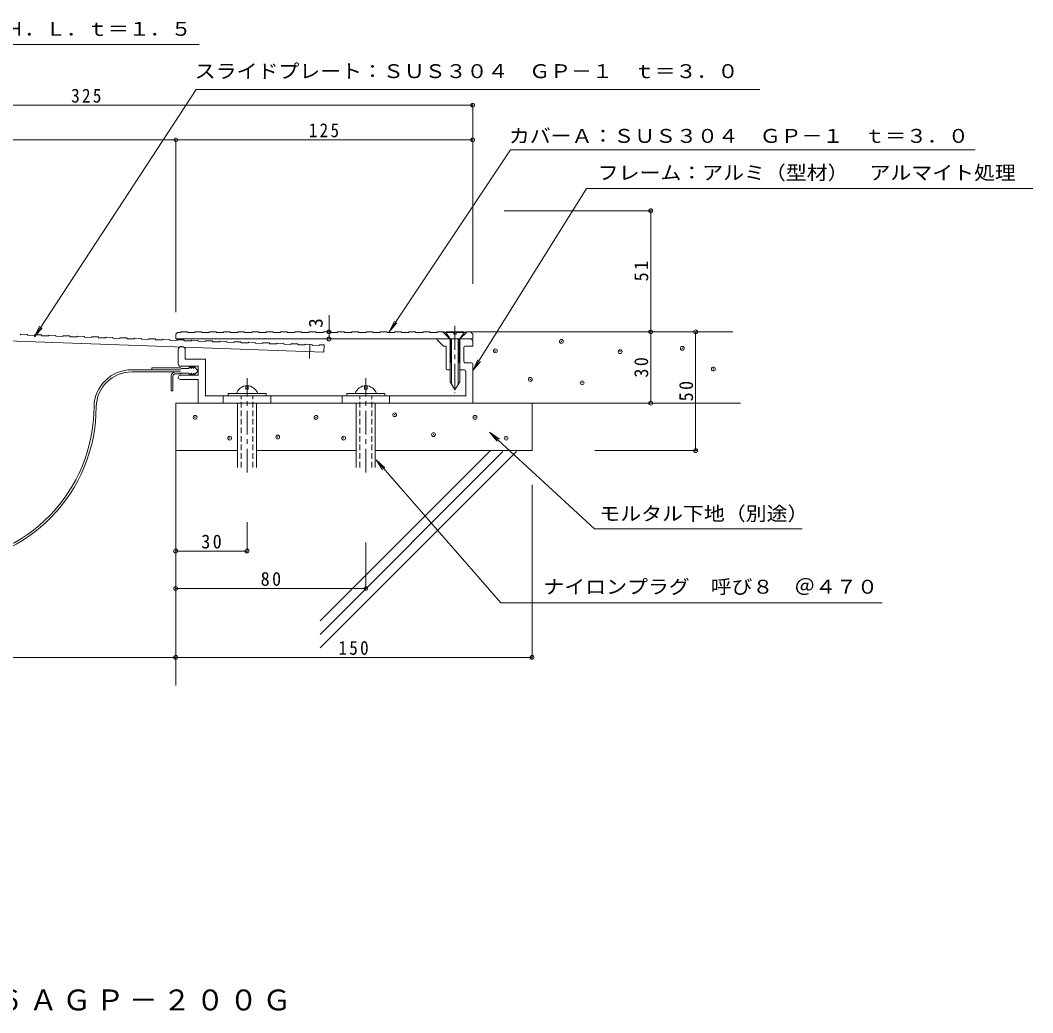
# Model space of a CAD drawing. Units: millimetres, scale not verified. Extents: x -363 to 389, y -268 to 168.
# Drawn here: x -37.3 to 388.8, y -268.2 to 149.5 of the extents above; entities that cross this region are included whole.
import ezdxf
from ezdxf.enums import TextEntityAlignment as Align

# ---------------------------------------------------------------- set-up
doc = ezdxf.new("R2010")
doc.units = ezdxf.units.MM
doc.header["$LTSCALE"] = 2
doc.header["$PDMODE"] = 32
doc.header["$PDSIZE"] = 1.6
doc.linetypes.add('CHAIN1', pattern=[8, 5, -1, 1, -1])
doc.linetypes.add('DASHED1', pattern=[1.8, 1.2, -0.6])
for name, color, linetype, lineweight in [('D-0', 3, 'Continuous', 9), ('D-1', 2, 'Continuous', 9), ('D-2', 3, 'Continuous', 9), ('D-3', 6, 'Continuous', 5), ('D-4', 7, 'Continuous', 9), ('D-5', 7, 'Continuous', 9)]:
    doc.layers.add(name, color=color, linetype=linetype, lineweight=lineweight)
doc.styles.add('ＭＳ ゴシック', font='')
doc.styles.get('ＭＳ ゴシック').set_extended_font_data('MS Gothic')

msp = doc.modelspace()

# ---------------------------------------------------------------- linework, layer by layer
at = {"layer": 'D-0'}
for p, q in [((28.15, 17.35), (28.851, 18.05)), ((28.15, 15.35), (28.15, 17.35)), ((143.55, 15.35), (140.55, 18.35)), ((147.75, 15.35), (150.75, 18.35)), ((153.15, 17.363), (152.15, 18.363)), ((153.15, 17.363), (153.15, 15.363)), ((-71.898, 15.543), (90.498, 9.872)), ((153.15, 15.35), (28.15, 15.35)), ((90.603, 12.87), (90.498, 9.872))]:
    msp.add_line(p, q, dxfattribs=at)
at = {"layer": 'D-0', "linetype": 'CHAIN1'}
msp.add_line((84.607, 13.079), (84.398, 7.083), dxfattribs=at)
at = {"layer": 'D-1'}
for p, q in [((141.8, 18.35), (144.349, 18.35)), ((141.8, 18.05), (145.15, 18.05)), ((149.5, 18.363), (146.15, 18.363)), ((146.15, 18.05), (149.5, 18.05)), ((147.65, 15.35), (149.5, 18.05)), ((149.5, 18.35), (149.5, 18.05)), ((138.15, 15.363), (138.15, 15.063)), ((138.15, 15.063), (140.85, 12.363)), ((143.9, 15.17), (143.45, 14.91)), ((143.45, 14.91), (143.9, 14.65)), ((143.65, 15.35), (143.643, -2.65)), ((143.9, 15.35), (143.9, 15.17)), ((144.25, 15.35), (144.243, -3.688)), ((147.05, 15.35), (147.043, -3.69)), ((147.4, 15.35), (147.4, 15.17)), ((147.4, 15.17), (147.85, 14.91)), ((147.85, 14.91), (147.4, 14.65)), ((147.65, 15.35), (147.643, -2.65)), ((152.443, 15.363), (153.15, 14.656)), ((153.15, 14.656), (153.15, 12.363)), ((29.155, 4.85), (29.155, 10.739)), ((32.155, 10.739), (32.155, 6.85)), ((140.85, 12.363), (141.95, 12.363)), ((141.95, 2.863), (141.95, 12.363)), ((149.35, 5.882), (149.35, 11.863)), ((149.85, 12.363), (153.15, 12.363)), ((32.093, 6.851), (40.593, 6.851)), ((32.155, 6.85), (40.656, 6.85)), ((40.656, 6.85), (40.656, -8.65)), ((149.85, 5.382), (152.65, 5.382)), ((153.151, 4.882), (153.151, -11.65)), ((30.003, 0.113), (37.633, 0.113)), ((30.025, 0.1), (37.655, 0.1)), ((37.633, 3.863), (30.133, 3.863)), ((37.628, 0.113), (37.628, 3.863)), ((143.645, 2.363), (142.45, 2.363)), ((149.65, 2.363), (147.645, 2.363)), ((150.155, -8.65), (150.155, 1.863)), ((37.628, -1.637), (29.972, -1.637)), ((37.628, -11.637), (37.628, -1.638)), ((143.643, -2.65), (145.643, -6.114)), ((147.643, -2.65), (145.643, -6.114)), ((50.128, -7.637), (66.128, -7.637)), ((50.128, -8.637), (50.128, -7.637)), ((57.627, -5.838), (57.627, -4.364)), ((58.628, -5.838), (57.627, -5.838)), ((58.628, -5.838), (58.628, -4.364)), ((66.128, -7.637), (66.128, -8.637)), ((100.128, -7.637), (116.128, -7.637)), ((100.128, -8.637), (100.128, -7.637)), ((107.628, -5.838), (107.628, -4.364)), ((108.628, -5.838), (107.628, -5.838)), ((108.628, -5.838), (108.628, -4.364)), ((116.128, -7.637), (116.128, -8.637)), ((40.633, -8.637), (150.155, -8.637)), ((48.128, -11.638), (48.128, -8.637)), ((54.128, -38.709), (54.128, -11.638)), ((62.128, -38.709), (62.128, -11.638)), ((68.127, -11.638), (68.127, -8.637)), ((98.128, -11.638), (98.128, -8.637)), ((104.128, -38.709), (104.128, -11.638)), ((112.128, -38.709), (112.128, -11.638)), ((118.128, -11.638), (118.128, -8.637))]:
    msp.add_line(p, q, dxfattribs=at)
at = {"layer": 'D-1', "linetype": 'CHAIN1'}
for p, q in [((145.65, 20.846), (145.65, 3.445)), ((145.65, 20.833), (145.65, 3.432)), ((145.65, 20.833), (145.65, -7.473)), ((58.128, -40.825), (58.128, -1.141)), ((108.128, -40.825), (108.128, -1.141))]:
    msp.add_line(p, q, dxfattribs=at)
at = {"layer": 'D-1', "linetype": 'DASHED1'}
for p, q in [((55.628, -38.709), (55.628, -8.637)), ((60.628, -38.709), (60.628, -8.637)), ((105.628, -38.709), (105.628, -8.637)), ((110.628, -38.709), (110.628, -8.637))]:
    msp.add_line(p, q, dxfattribs=at)
at = {"layer": 'D-1'}
for points in [[(141.8, 18.35), (141.8, 18.05), (143.65, 15.35)], [(146.15, 18.35), (146.15, 17.35), (145.15, 17.35), (145.15, 18.35)], [(143.9, 14.65), (143.9, 14.47), (143.45, 14.21), (143.9, 13.95), (143.9, 13.77), (143.45, 13.51), (143.9, 13.25), (143.9, 13.07), (143.45, 12.81), (143.9, 12.55), (143.9, 12.37), (143.45, 12.11), (143.9, 11.85), (143.9, 11.67), (143.45, 11.41), (143.9, 11.15), (143.9, 10.97), (143.45, 10.71), (143.9, 10.45), (143.9, 10.27), (143.45, 10.01), (143.9, 9.75), (143.9, 9.57), (143.45, 9.31), (143.9, 9.05), (143.9, 8.87), (143.45, 8.61), (143.9, 8.35), (143.9, 8.17), (143.45, 7.91), (143.9, 7.65), (143.9, 7.47), (143.45, 7.21), (143.9, 6.95), (143.9, 6.77), (143.45, 6.51), (143.9, 6.25), (143.9, 6.07), (143.45, 5.81), (143.9, 5.55)], [(147.4, 14.65), (147.4, 14.47), (147.85, 14.21), (147.4, 13.95), (147.4, 13.77), (147.85, 13.51), (147.4, 13.25), (147.4, 13.07), (147.85, 12.81), (147.4, 12.55), (147.4, 12.37), (147.85, 12.11), (147.4, 11.85), (147.4, 11.67), (147.85, 11.41), (147.4, 11.15), (147.4, 10.97), (147.85, 10.71), (147.4, 10.45), (147.4, 10.27), (147.85, 10.01), (147.4, 9.75), (147.4, 9.57), (147.85, 9.31), (147.4, 9.05), (147.4, 8.87), (147.85, 8.61), (147.4, 8.35), (147.4, 8.17), (147.85, 7.91), (147.4, 7.65), (147.4, 7.47), (147.85, 7.21), (147.4, 6.95), (147.4, 6.77), (147.85, 6.51), (147.4, 6.25), (147.4, 6.07), (147.85, 5.81), (147.4, 5.55)], [(143.9, 5.55), (143.9, 5.37), (143.866, 5.35)], [(147.4, 5.55), (147.4, 5.37), (147.434, 5.35)]]:
    msp.add_lwpolyline(points, dxfattribs=at)
for centre, radius, start, end in [((30.656, 10.739), 1.5, 0.00002, 177.39113), ((149.85, 11.863), 0.5, 90, 180), ((30.156, 4.85), 1, 180, 270), ((149.85, 5.882), 0.5, 180, 270), ((152.65, 4.882), 0.5, 0, 90), ((30.025, -0.775), 0.875, 90, 270), ((142.45, 2.863), 0.5, 180, 270), ((149.65, 1.863), 0.5, 0, 90), ((58.128, -9.055), 4.718, 17.49231, 162.50768), ((108.128, -9.055), 4.718, 17.49231, 162.50768)]:
    msp.add_arc(centre, radius, start, end, dxfattribs=at)
at = {"layer": 'D-2'}
for p, q in [((-37.12, 17.33), (-34.521, 17.239)), ((-31.123, 17.121), (-28.525, 17.03)), ((28.851, 18.05), (30.149, 18.05)), ((30.149, 18.15), (30.149, 18.05)), ((30.349, 18.35), (32.949, 18.35)), ((33.149, 18.15), (33.149, 18.05)), ((33.149, 18.05), (36.149, 18.05)), ((36.149, 18.15), (36.149, 18.05)), ((36.349, 18.35), (38.949, 18.35)), ((39.149, 18.15), (39.149, 18.05)), ((39.149, 18.05), (42.149, 18.05)), ((42.149, 18.15), (42.149, 18.05)), ((42.349, 18.35), (44.949, 18.35)), ((45.149, 18.15), (45.149, 18.05)), ((45.149, 18.05), (48.149, 18.05)), ((48.149, 18.15), (48.149, 18.05)), ((48.349, 18.35), (50.949, 18.35)), ((51.149, 18.15), (51.149, 18.05)), ((51.149, 18.05), (54.149, 18.05)), ((54.149, 18.15), (54.149, 18.05)), ((54.349, 18.35), (56.949, 18.35)), ((57.149, 18.15), (57.149, 18.05)), ((57.149, 18.05), (60.149, 18.05)), ((60.149, 18.15), (60.149, 18.05)), ((60.349, 18.35), (62.949, 18.35)), ((63.149, 18.15), (63.149, 18.05)), ((63.149, 18.05), (66.149, 18.05)), ((66.149, 18.15), (66.149, 18.05)), ((66.349, 18.35), (68.949, 18.35)), ((69.149, 18.15), (69.149, 18.05)), ((69.149, 18.05), (72.149, 18.05)), ((72.149, 18.15), (72.149, 18.05)), ((72.349, 18.35), (74.949, 18.35)), ((75.149, 18.15), (75.149, 18.05)), ((75.149, 18.05), (78.149, 18.05)), ((78.149, 18.15), (78.149, 18.05)), ((78.349, 18.35), (80.949, 18.35)), ((81.149, 18.15), (81.149, 18.05)), ((81.149, 18.05), (84.149, 18.05)), ((84.149, 18.15), (84.149, 18.05)), ((84.349, 18.35), (86.949, 18.35)), ((87.149, 18.15), (87.149, 18.05)), ((87.149, 18.05), (90.149, 18.05)), ((90.149, 18.15), (90.149, 18.05)), ((90.349, 18.35), (92.949, 18.35)), ((93.149, 18.15), (93.149, 18.05)), ((93.149, 18.05), (96.149, 18.05)), ((96.149, 18.15), (96.149, 18.05)), ((96.349, 18.35), (98.949, 18.35)), ((99.149, 18.15), (99.149, 18.05)), ((99.149, 18.05), (102.149, 18.05)), ((102.149, 18.15), (102.149, 18.05)), ((102.349, 18.35), (104.949, 18.35)), ((105.149, 18.15), (105.149, 18.05)), ((105.149, 18.05), (108.149, 18.05)), ((108.149, 18.15), (108.149, 18.05)), ((108.349, 18.35), (110.949, 18.35)), ((111.149, 18.15), (111.149, 18.05)), ((111.149, 18.05), (114.149, 18.05)), ((114.149, 18.15), (114.149, 18.05)), ((114.349, 18.35), (116.949, 18.35)), ((117.149, 18.15), (117.149, 18.05)), ((117.149, 18.05), (120.149, 18.05)), ((120.149, 18.15), (120.149, 18.05)), ((120.349, 18.35), (122.949, 18.35)), ((123.149, 18.15), (123.149, 18.05)), ((123.149, 18.05), (126.149, 18.05)), ((126.149, 18.15), (126.149, 18.05)), ((126.349, 18.35), (128.949, 18.35)), ((129.149, 18.15), (129.149, 18.05)), ((129.149, 18.05), (132.149, 18.05)), ((132.149, 18.15), (132.149, 18.05)), ((132.349, 18.35), (134.949, 18.35)), ((135.149, 18.15), (135.149, 18.05)), ((135.149, 18.05), (138.149, 18.05)), ((138.149, 18.15), (138.149, 18.05)), ((138.349, 18.35), (140.949, 18.35)), ((141.149, 18.15), (141.149, 18.05)), ((141.149, 18.05), (144.149, 18.05)), ((144.149, 18.15), (144.149, 18.05)), ((144.349, 18.35), (146.949, 18.35)), ((150.149, 18.15), (150.149, 18.05)), ((150.349, 18.35), (152.15, 18.35)), ((-34.328, 17.032), (-34.332, 16.932)), ((-34.332, 16.932), (-31.334, 16.828)), ((-31.33, 16.928), (-31.334, 16.828)), ((-28.332, 16.823), (-28.335, 16.723)), ((-28.335, 16.723), (-25.337, 16.618)), ((-25.334, 16.718), (-25.337, 16.618)), ((-25.127, 16.911), (-22.528, 16.82)), ((-22.336, 16.614), (-22.339, 16.514)), ((-22.339, 16.514), (-19.341, 16.409)), ((-19.337, 16.509), (-19.341, 16.409)), ((-19.13, 16.702), (-16.532, 16.611)), ((-16.339, 16.404), (-16.343, 16.304)), ((-16.343, 16.304), (-13.344, 16.2)), ((-13.341, 16.3), (-13.344, 16.2)), ((-13.134, 16.492), (-10.536, 16.402)), ((-10.343, 16.195), (-10.346, 16.095)), ((-10.346, 16.095), (-7.348, 15.99)), ((-7.345, 16.09), (-7.348, 15.99)), ((-7.138, 16.283), (-4.539, 16.192)), ((-4.346, 15.985), (-4.35, 15.886)), ((-4.35, 15.886), (-1.352, 15.781)), ((-1.348, 15.881), (-1.352, 15.781)), ((-1.141, 16.074), (1.457, 15.983)), ((1.65, 15.776), (1.646, 15.676)), ((1.646, 15.676), (4.645, 15.571)), ((4.648, 15.671), (4.645, 15.571)), ((4.855, 15.864), (7.453, 15.774)), ((7.646, 15.567), (7.643, 15.467)), ((7.643, 15.467), (10.641, 15.362)), ((10.644, 15.462), (10.641, 15.362)), ((10.851, 15.655), (13.45, 15.564)), ((13.643, 15.357), (13.639, 15.257)), ((13.639, 15.257), (16.637, 15.153)), ((16.641, 15.253), (16.637, 15.153)), ((16.848, 15.445), (19.446, 15.355)), ((19.639, 15.148), (19.635, 15.048)), ((19.635, 15.048), (22.634, 14.943)), ((22.637, 15.043), (22.634, 14.943)), ((22.844, 15.236), (25.442, 15.145)), ((25.635, 14.939), (25.632, 14.839)), ((25.632, 14.839), (28.63, 14.734)), ((28.633, 14.834), (28.63, 14.734)), ((28.84, 15.027), (31.439, 14.936)), ((31.632, 14.729), (31.628, 14.629)), ((31.628, 14.629), (34.626, 14.524)), ((34.63, 14.624), (34.626, 14.524)), ((34.837, 14.817), (37.435, 14.727)), ((37.628, 14.52), (37.624, 14.42)), ((37.624, 14.42), (40.623, 14.315)), ((40.626, 14.415), (40.623, 14.315)), ((40.833, 14.608), (43.431, 14.517)), ((43.624, 14.31), (43.621, 14.21)), ((43.621, 14.21), (46.619, 14.106)), ((46.622, 14.206), (46.619, 14.106)), ((46.829, 14.399), (49.428, 14.308)), ((49.621, 14.101), (49.617, 14.001)), ((49.617, 14.001), (52.615, 13.896)), ((52.619, 13.996), (52.615, 13.896)), ((52.826, 14.189), (55.424, 14.098)), ((55.617, 13.892), (55.613, 13.792)), ((55.613, 13.792), (58.612, 13.687)), ((58.615, 13.787), (58.612, 13.687)), ((58.822, 13.98), (61.42, 13.889)), ((61.613, 13.682), (61.61, 13.582)), ((61.61, 13.582), (64.608, 13.478)), ((64.611, 13.577), (64.608, 13.478)), ((64.818, 13.77), (67.417, 13.68)), ((67.61, 13.473), (67.606, 13.373)), ((67.606, 13.373), (70.604, 13.268)), ((70.608, 13.368), (70.604, 13.268)), ((70.815, 13.561), (73.413, 13.47)), ((73.606, 13.263), (73.603, 13.163)), ((73.603, 13.163), (76.601, 13.059)), ((76.604, 13.159), (76.601, 13.059)), ((76.811, 13.352), (79.409, 13.261)), ((79.602, 13.054), (79.599, 12.954)), ((79.599, 12.954), (82.597, 12.849)), ((82.601, 12.949), (82.597, 12.849)), ((82.807, 13.142), (85.406, 13.051)), ((88.804, 12.933), (90.603, 12.87)), ((88.597, 12.74), (88.593, 12.64))]:
    msp.add_line(p, q, dxfattribs=at)
at = {"layer": 'D-2', "color": 4}
for p, q in [((30.156, 2.425), (9.625, 2.425)), ((30.156, 1.525), (9.625, 1.525)), ((18.029, 2.425), (18.029, 3.22)), ((30.156, 3.22), (18.029, 3.22)), ((30.156, 0.725), (28.155, 0.725)), ((33.781, 2.97), (30.405, 2.97)), ((33.781, 0.98), (30.405, 0.98)), ((33.718, 0.981), (30.718, 0.981)), ((34.727, 3.862), (34.727, 2.982)), ((26.156, -6.475), (26.156, -0.475)), ((26.955, -6.475), (26.955, -0.475)), ((26.955, -6.475), (26.156, -6.475))]:
    msp.add_line(p, q, dxfattribs=at)
at = {"layer": 'D-2'}
for points in [[(147.149, 18.15), (147.149, 18.05), (150.149, 18.05)], [(85.599, 12.845), (85.595, 12.745), (88.593, 12.64)]]:
    msp.add_lwpolyline(points, dxfattribs=at)
at = {"layer": 'D-2', "color": 4}
for points in [[(35.718, 3.851), (35.718, 2.971), (34.718, 3.851), (34.718, 2.971), (33.718, 3.851), (33.718, 2.971)], [(35.718, 0.101), (35.718, 0.981), (34.718, 0.101), (34.718, 0.981), (33.718, 0.101), (33.718, 0.981)], [(35.718, 3.851), (37.593, 1.976), (35.718, 0.101)]]:
    msp.add_lwpolyline(points, dxfattribs=at)
at = {"layer": 'D-2'}
for centre, start, end in [((-37.126, 17.13), 88.00005, 178.00005), ((-34.528, 17.039), 358.00005, 88.00005), ((-31.13, 16.921), 88.00005, 178.00005), ((30.349, 18.15), 90, 180), ((32.949, 18.15), 0, 90), ((36.349, 18.15), 90, 180), ((38.949, 18.15), 0, 90), ((42.349, 18.15), 90, 180), ((44.949, 18.15), 0, 90), ((48.349, 18.15), 90, 180), ((50.949, 18.15), 0, 90), ((54.349, 18.15), 90, 180), ((56.949, 18.15), 0, 90), ((60.349, 18.15), 90, 180), ((62.949, 18.15), 0, 90), ((66.349, 18.15), 90, 180), ((68.949, 18.15), 0, 90), ((72.349, 18.15), 90, 180), ((74.949, 18.15), 0, 90), ((78.349, 18.15), 90, 180), ((80.949, 18.15), 0, 90), ((84.349, 18.15), 90, 180), ((86.949, 18.15), 0, 90), ((90.349, 18.15), 90, 180), ((92.949, 18.15), 0, 90), ((96.349, 18.15), 90, 180), ((98.949, 18.15), 0, 90), ((102.349, 18.15), 90, 180), ((104.949, 18.15), 0, 90), ((108.349, 18.15), 90, 180), ((110.949, 18.15), 0, 90), ((114.349, 18.15), 90, 180), ((116.949, 18.15), 0, 90), ((120.349, 18.15), 90, 180), ((122.949, 18.15), 0, 90), ((126.349, 18.15), 90, 180), ((128.949, 18.15), 0, 90), ((132.349, 18.15), 90, 180), ((134.949, 18.15), 0, 90), ((138.349, 18.15), 90, 180), ((140.949, 18.15), 0, 90), ((144.349, 18.15), 90, 180), ((146.949, 18.15), 0, 90), ((150.349, 18.15), 90, 180), ((-28.532, 16.83), 358.00005, 88.00005), ((-25.134, 16.711), 88.00005, 178.00005), ((-22.535, 16.621), 358.00005, 88.00005), ((-19.137, 16.502), 88.00005, 178.00005), ((-16.539, 16.411), 358.00005, 88.00005), ((-13.141, 16.293), 88.00005, 178.00005), ((-10.543, 16.202), 358.00005, 88.00005), ((-7.145, 16.083), 88.00005, 178.00005), ((-4.546, 15.992), 358.00005, 88.00005), ((-1.148, 15.874), 88.00005, 178.00005), ((1.45, 15.783), 358.00005, 88.00005), ((4.848, 15.664), 88.00005, 178.00005), ((7.446, 15.574), 358.00005, 88.00005), ((10.844, 15.455), 88.00005, 178.00005), ((13.443, 15.364), 358.00005, 88.00005), ((16.841, 15.246), 88.00005, 178.00005), ((19.439, 15.155), 358.00005, 88.00005), ((22.837, 15.036), 88.00005, 178.00005), ((25.435, 14.946), 358.00005, 88.00005), ((28.833, 14.827), 88.00005, 178.00005), ((31.432, 14.736), 358.00005, 88.00005), ((34.83, 14.617), 88.00005, 178.00005), ((37.428, 14.527), 358.00005, 88.00005), ((40.826, 14.408), 88.00005, 178.00005), ((43.424, 14.317), 358.00005, 88.00005), ((46.822, 14.199), 88.00005, 178.00005), ((49.421, 14.108), 358.00005, 88.00005), ((52.819, 13.989), 88.00005, 178.00005), ((55.417, 13.899), 358.00005, 88.00005), ((58.815, 13.78), 88.00005, 178.00005), ((61.413, 13.689), 358.00005, 88.00005), ((64.811, 13.571), 88.00005, 178.00005), ((67.41, 13.48), 358.00005, 88.00005), ((70.808, 13.361), 88.00005, 178.00005), ((73.406, 13.27), 358.00005, 88.00005), ((76.804, 13.152), 88.00005, 178.00005), ((79.402, 13.061), 358.00005, 88.00005), ((82.8, 12.942), 88.00005, 178.00005), ((85.399, 12.852), 358.00005, 88.00005), ((88.797, 12.733), 88.00005, 178.00005)]:
    msp.add_arc(centre, 0.2, start, end, dxfattribs=at)
at = {"layer": 'D-2', "color": 4}
for centre, radius, start, end in [((9.625, -13.475), 15.9, 90, 178.83434), ((9.625, -13.475), 15, 90, 178.83434), ((28.155, -0.475), 2, 90, 175.52655), ((28.155, -0.475), 1.2, 90, 175.52655), ((30.156, 2.97), 0.25, 0, 90), ((30.156, 0.98), 0.25, 270, 0), ((-71.85, -13.174), 66.474, 183.11533, 0.00002), ((-71.85, -13.174), 65.574, 183.11462, 0.00002)]:
    msp.add_arc(centre, radius, start, end, dxfattribs=at)
at = {"layer": 'D-3'}
for p, q in [((152.15, 18.35), (262.537, 18.35)), ((28.097, -11.638), (28.097, -130.555)), ((265.785, -11.649), (28.097, -11.649)), ((143.128, -11.637), (43.128, -11.637)), ((178.097, -11.638), (178.097, -31.637)), ((54.09, -31.637), (28.097, -31.637)), ((62.09, -31.637), (104.09, -31.637)), ((88.889, -103.341), (160.593, -31.637)), ((88.889, -114.655), (171.596, -31.948)), ((88.889, -108.998), (165.83, -32.057)), ((178.097, -31.637), (112.09, -31.637))]:
    msp.add_line(p, q, dxfattribs=at)
for p in [(190.442, 14.353), (162.667, 10.353), (215.165, 9.99), (241.343, 11.444), (254.431, 2.718), (177.354, -1.644), (199.168, -3.099), (36.286, -17.642), (87.187, -17.642), (120.261, -16.539), (154.085, -17.642), (50.829, -26.368), (71.062, -25.91), (98.821, -26.368), (136.633, -24.913), (167.173, -26.368)]:
    msp.add_point(p, dxfattribs=at)
at = {"layer": 'D-4'}
for p, q in [((-143.161, 139.335), (37.934, 139.335)), ((36.724, 120.336), (-31.343, 16.27)), ((36.724, 120.336), (273.927, 120.336)), ((168.968, 94.946), (117.944, 18.35)), ((168.968, 94.946), (364.549, 94.946)), ((200.952, 78.692), (153.151, 2.082)), ((200.952, 78.692), (388.843, 78.692)), ((117.944, 18.35), (120.15, 22.837)), ((117.944, 18.35), (121.236, 22.114)), ((-31.343, 16.27), (-29.176, 20.776)), ((-31.343, 16.27), (-28.083, 20.062)), ((153.151, 2.082), (155.221, 6.634)), ((153.151, 2.082), (156.328, 5.943)), ((204.315, -64.523), (160.245, -23.864)), ((160.245, -23.864), (164.331, -26.746)), ((160.245, -23.864), (163.446, -27.706)), ((112.428, -35.541), (115.196, -39.704)), ((204.315, -64.523), (291.837, -64.523)), ((325.425, -95.751), (164.984, -95.751))]:
    msp.add_line(p, q, dxfattribs=at)
msp.add_lwpolyline([(164.984, -95.751), (112.428, -35.541), (116.18, -38.846)], dxfattribs=at)
at = {"layer": 'D-5'}
for p, q in [((-186.912, 113.756), (153.125, 113.756)), ((153.125, 38.605), (153.125, 114.356)), ((-171.904, 99.193), (153.125, 99.193)), ((28.15, 99.193), (28.15, 26.686)), ((166.36, 69.351), (228.655, 69.351)), ((228.055, 69.351), (228.055, -11.649)), ((92.638, 15.35), (92.638, 25.314)), ((92.638, 18.349), (93.238, 18.349)), ((246.938, 18.35), (246.938, -31.637)), ((92.638, 15.35), (93.238, 15.35)), ((228.055, -11.649), (228.655, -11.649)), ((204.516, -31.637), (247.538, -31.637)), ((178.096, -46.084), (178.096, -119.273)), ((58.125, -61.811), (58.125, -74.51)), ((108.125, -70.28), (108.125, -90.237)), ((28.096, -73.91), (58.125, -73.91)), ((28.096, -89.637), (108.125, -89.637)), ((28.096, -106.575), (28.096, -119.273)), ((-171.912, -118.673), (178.096, -118.673))]:
    msp.add_line(p, q, dxfattribs=at)
for p in [(153.125, 113.756), (28.15, 99.193), (153.125, 99.193), (228.055, 69.351), (92.638, 18.349), (228.055, 18.349), (246.938, 18.35), (92.638, 15.35), (228.055, -11.649), (246.938, -31.637), (28.096, -73.91), (58.125, -73.91), (28.096, -89.637), (108.125, -89.637), (28.096, -118.673), (178.096, -118.673)]:
    msp.add_point(p, dxfattribs=at)

# ---------------------------------------------------------------- texts
at = {"layer": 'D-4', "color": 2, "style": 'ＭＳ ゴシック', "width": 1.1}
for s, p in [('カバーＢ：ＳＵＳ３０４Ｈ．Ｌ．ｔ＝１．５', (-141.209, 141.195)), ('スライドプレート：ＳＵＳ３０４\u3000ＧＰ－１\u3000ｔ＝３．０', (36.137, 123.383)), ('カバーＡ：ＳＵＳ３０４\u3000ＧＰ－１\u3000ｔ＝３．０', (168.337, 96.141)), ('フレーム：アルミ（型材）\u3000アルマイト処理', (205.72, 80.65)), ('モルタル下地（別途）', (206.424, -62.838)), ('ナイロンプラグ\u3000呼び８\u3000＠４７０', (182.872, -93.618))]:
    msp.add_text(s, height=5.865, dxfattribs=at).set_placement(p, align=Align.BOTTOM_LEFT)
at = {"layer": 'D-5', "color": 2, "style": 'ＭＳ ゴシック'}
msp.add_text('3', height=5.865, rotation=90, dxfattribs=at).set_placement((91.721, 20.09), align=Align.BOTTOM_LEFT)
at = {"layer": 'D-5', "color": 2, "char_height": 5.865, "attachment_point": 7, "style": 'ＭＳ ゴシック'}
for s, insert in [('\\T1.27;\\W0.9;325', (-15.889, 114.756)), ('\\T1.27;\\W0.9;125', (84.138, 100.193)), ('\\T1.27;\\W0.95;30', (38.861, -72.909)), ('\\T1.27;\\W0.95;80', (63.86, -88.637)), ('\\T1.27;\\W0.9;150', (96.596, -117.673))]:
    msp.add_mtext(s, dxfattribs=dict(at, insert=insert))
at = {"layer": 'D-5', "color": 2, "char_height": 5.865, "attachment_point": 7, "rotation": 90, "style": 'ＭＳ ゴシック'}
for s, insert in [('\\T1.27;\\W0.95;51', (227.055, 39.6)), ('\\T1.27;\\W0.95;30', (227.055, -0.9)), ('\\T1.27;\\W0.95;50', (245.938, -10.894))]:
    msp.add_mtext(s, dxfattribs=dict(at, insert=insert))
at = {"layer": 'D-5', "color": 3, "insert": (-159.945, -268.233), "char_height": 8.798, "attachment_point": 7, "style": 'ＭＳ ゴシック'}
msp.add_mtext('\\T1.17;床－内壁\u3000ＳＸ５６ＡＧＰ－２００Ｇ', dxfattribs=at)

doc.saveas('drawing.dxf')
